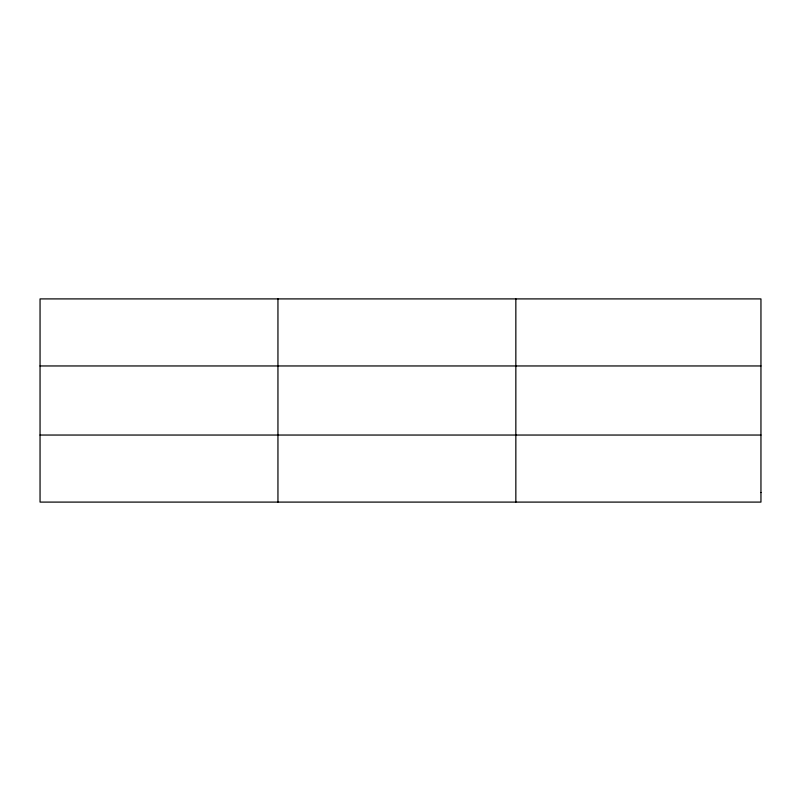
<?xml version="1.0" encoding="UTF-8"?>
<svg xmlns="http://www.w3.org/2000/svg" width="801" height="801" viewBox="0 0 801 801"><rect width="100%" height="100%" fill="white"/><g stroke="black" fill="none" stroke-linecap="round" stroke-linejoin="round"><path stroke-width="1.2" d="M277.947 502.097L277.947 298.903M515.844 502.097L515.844 298.903M40.05 365.957L760.95 365.957M40.05 435.043L760.95 435.043M760.95 492.515L760.95 502.097L40.05 502.097L40.05 298.903L760.95 298.903L760.95 492.515"/></g></svg>
